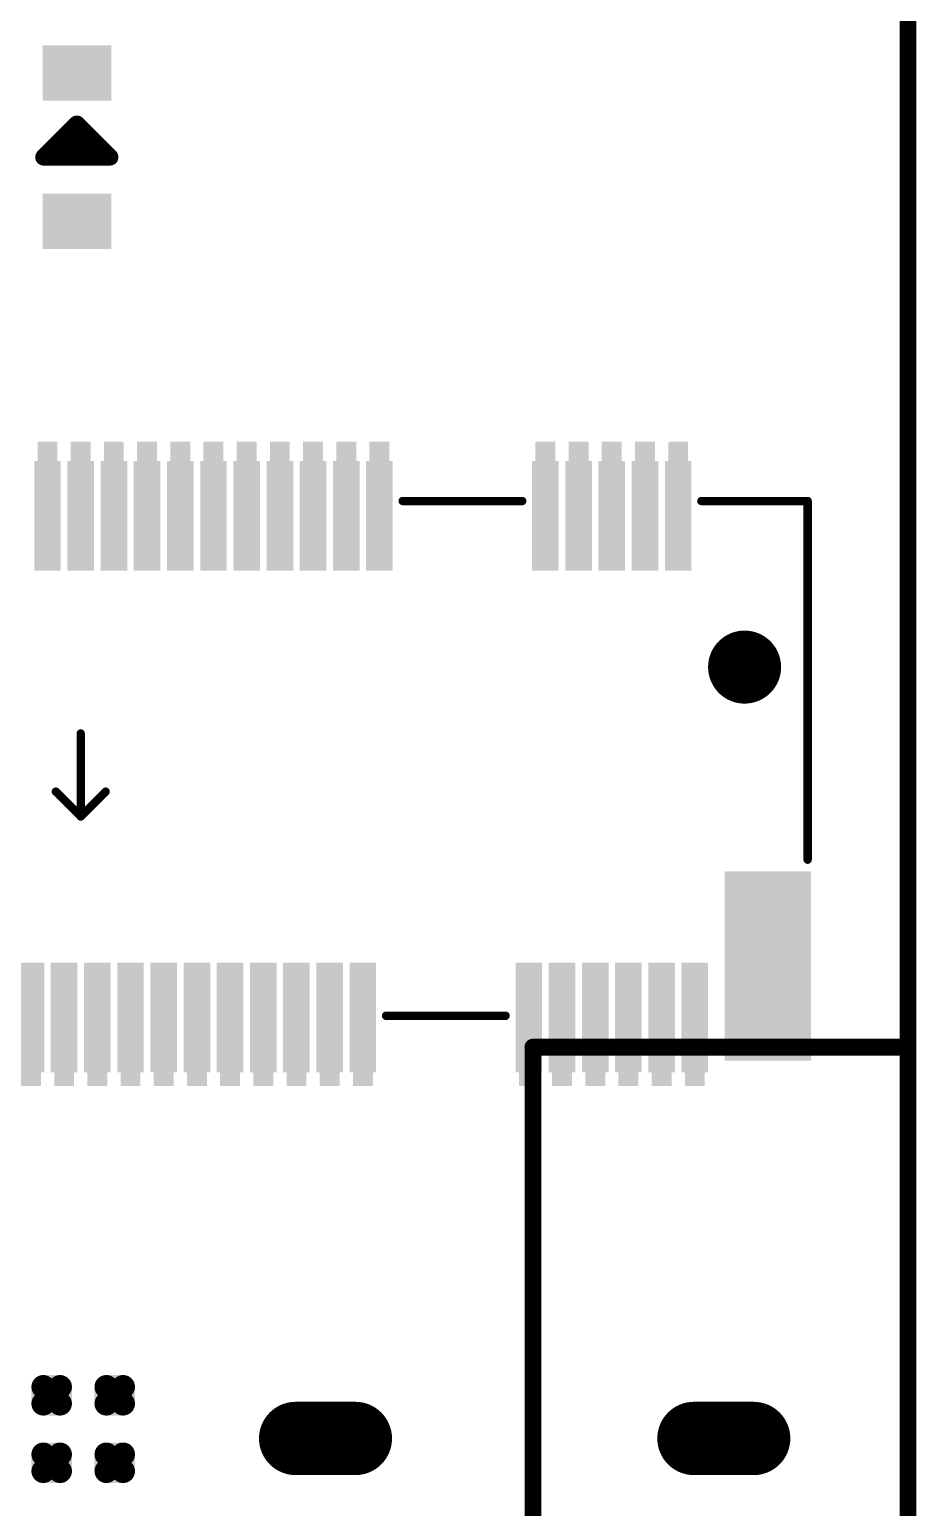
# Model space of a CAD drawing. Header units: millimetres. Extents: x 154 to 268, y 72 to 174.
# Drawn here: x 239.31 to 252.67, y 100.42 to 122.67 of the extents above; entities that cross this region are included whole.
import ezdxf

# ---------------------------------------------------------------- set-up
doc = ezdxf.new("R2010")
doc.units = ezdxf.units.MM
for name, color, linetype in [('Mechanical9', 56, 'Continuous'), ('PadHoleLayer', 156, 'Continuous'), ('TopOverlay', 52, 'Continuous'), ('TopPaste', 8, 'Continuous'), ('TopSolder', 216, 'Continuous')]:
    doc.layers.add(name, color=color, linetype=linetype)

msp = doc.modelspace()

# ---------------------------------------------------------------- linework, layer by layer
at = {"layer": 'Mechanical9', "const_width": 0.254}
msp.add_lwpolyline([(252.544, 81.453), (252.544, 164.453)], dxfattribs=at)
at = {"layer": 'PadHoleLayer'}
for points, const_width in [([(249.807, 113.075, 1), (250.357, 113.075, 1)], 0.55), ([(244.144, 101.236), (243.394, 101.236, -1), (243.394, 101.686), (244.144, 101.686, -1)], 0.15), ([(250.144, 101.236), (249.394, 101.236, -1), (249.394, 101.686), (250.144, 101.686, -1)], 0.15)]:
    msp.add_lwpolyline(points, format="xyb", close=True, dxfattribs=dict(at, const_width=const_width))
at = {"layer": 'TopOverlay'}
for points, const_width in [([(239.524, 120.753), (240.024, 121.253)], 0.254), ([(240.024, 121.253), (240.524, 120.753)], 0.254), ([(239.824, 120.853), (239.924, 120.953)], 0.254), ([(239.924, 120.953), (240.324, 120.953)], 0.254), ([(240.324, 120.953), (240.524, 120.753)], 0.254), ([(239.524, 120.753), (240.524, 120.753)], 0.254), ([(244.932, 115.575), (246.732, 115.575)], 0.127), ([(249.432, 115.575), (251.032, 115.575)], 0.127), ([(251.032, 115.575), (251.032, 110.175)], 0.127), ([(240.082, 112.075), (240.082, 110.825)], 0.125), ([(239.707, 111.2), (240.082, 110.825)], 0.125), ([(240.082, 110.825), (240.457, 111.2)], 0.125), ([(244.682, 107.825), (246.482, 107.825)], 0.127), ([(246.894, 107.353), (252.444, 107.353)], 0.254), ([(246.894, 98.003), (246.894, 107.353)], 0.254)]:
    msp.add_lwpolyline(points, dxfattribs=dict(at, const_width=const_width))
for points, const_width in [([(239.96, 121.253, 1), (240.087, 121.253, 1)], 0.127), ([(239.96, 121.253, 1), (240.087, 121.253, 1)], 0.127), ([(239.86, 120.953, 1), (239.987, 120.953, 1)], 0.127), ([(239.86, 120.953, 1), (239.987, 120.953, 1)], 0.127), ([(240.26, 120.953, 1), (240.387, 120.953, 1)], 0.127), ([(240.26, 120.953, 1), (240.387, 120.953, 1)], 0.127), ([(239.46, 120.753, 1), (239.587, 120.753, 1)], 0.127), ([(239.46, 120.753, 1), (239.587, 120.753, 1)], 0.127), ([(239.76, 120.853, 1), (239.887, 120.853, 1)], 0.127), ([(240.46, 120.753, 1), (240.587, 120.753, 1)], 0.127), ([(240.46, 120.753, 1), (240.587, 120.753, 1)], 0.127), ([(240.46, 120.753, 1), (240.587, 120.753, 1)], 0.127), ([(244.9, 115.575, 1), (244.963, 115.575, 1)], 0.0635), ([(246.7, 115.575, 1), (246.763, 115.575, 1)], 0.0635), ([(249.4, 115.575, 1), (249.463, 115.575, 1)], 0.0635), ([(251, 115.575, 1), (251.063, 115.575, 1)], 0.0635), ([(251, 115.575, 1), (251.063, 115.575, 1)], 0.0635), ([(240.05, 112.075, 1), (240.113, 112.075, 1)], 0.0627), ([(239.675, 111.2, 1), (239.738, 111.2, 1)], 0.0627), ([(240.425, 111.2, 1), (240.488, 111.2, 1)], 0.0627), ([(240.05, 110.825, 1), (240.113, 110.825, 1)], 0.0627), ([(240.05, 110.825, 1), (240.113, 110.825, 1)], 0.0627), ([(240.05, 110.825, 1), (240.113, 110.825, 1)], 0.0627), ([(251, 110.175, 1), (251.063, 110.175, 1)], 0.0635), ([(244.65, 107.825, 1), (244.713, 107.825, 1)], 0.0635), ([(246.45, 107.825, 1), (246.513, 107.825, 1)], 0.0635), ([(246.83, 107.353, 1), (246.957, 107.353, 1)], 0.127), ([(246.83, 107.353, 1), (246.957, 107.353, 1)], 0.127), ([(252.38, 107.353, 1), (252.507, 107.353, 1)], 0.127)]:
    msp.add_lwpolyline(points, format="xyb", close=True, dxfattribs=dict(at, const_width=const_width))
at = {"layer": 'TopPaste', "const_width": 0.127}
for points in [[(239.453, 102.238, 1), (239.58, 102.238, 1)], [(239.707, 102.238, 1), (239.834, 102.238, 1)], [(240.403, 102.238, 1), (240.53, 102.238, 1)], [(240.657, 102.238, 1), (240.784, 102.238, 1)], [(239.453, 101.984, 1), (239.58, 101.984, 1)], [(239.707, 101.984, 1), (239.834, 101.984, 1)], [(240.403, 101.984, 1), (240.53, 101.984, 1)], [(240.657, 101.984, 1), (240.784, 101.984, 1)], [(239.453, 101.222, 1), (239.58, 101.222, 1)], [(239.707, 101.222, 1), (239.834, 101.222, 1)], [(240.403, 101.222, 1), (240.53, 101.222, 1)], [(240.657, 101.222, 1), (240.784, 101.222, 1)], [(239.453, 100.968, 1), (239.58, 100.968, 1)], [(239.707, 100.968, 1), (239.834, 100.968, 1)], [(240.403, 100.968, 1), (240.53, 100.968, 1)], [(240.657, 100.968, 1), (240.784, 100.968, 1)]]:
    msp.add_lwpolyline(points, format="xyb", close=True, dxfattribs=at)
at = {"layer": 'TopPaste'}
for points in [[(240.439, 121.703), (240.439, 122.333), (239.609, 121.703), (239.609, 122.333)], [(240.439, 119.473), (240.439, 120.103), (239.609, 119.473), (239.609, 120.103)], [(239.731, 116.471), (239.431, 116.471), (239.731, 115.871), (239.431, 115.871)], [(240.231, 116.471), (239.931, 116.471), (240.231, 115.871), (239.931, 115.871)], [(240.731, 116.471), (240.431, 116.471), (240.731, 115.871), (240.431, 115.871)], [(241.231, 116.471), (240.931, 116.471), (241.231, 115.871), (240.931, 115.871)], [(241.731, 116.471), (241.431, 116.471), (241.731, 115.871), (241.431, 115.871)], [(242.231, 116.471), (241.931, 116.471), (242.231, 115.871), (241.931, 115.871)], [(242.731, 116.471), (242.431, 116.471), (242.731, 115.871), (242.431, 115.871)], [(243.231, 116.471), (242.931, 116.471), (243.231, 115.871), (242.931, 115.871)], [(243.731, 116.471), (243.431, 116.471), (243.731, 115.871), (243.431, 115.871)], [(244.231, 116.471), (243.931, 116.471), (244.231, 115.871), (243.931, 115.871)], [(244.731, 116.471), (244.431, 116.471), (244.731, 115.871), (244.431, 115.871)], [(247.231, 116.471), (246.931, 116.471), (247.231, 115.871), (246.931, 115.871)], [(247.731, 116.471), (247.431, 116.471), (247.731, 115.871), (247.431, 115.871)], [(248.231, 116.471), (247.931, 116.471), (248.231, 115.871), (247.931, 115.871)], [(248.731, 116.471), (248.431, 116.471), (248.731, 115.871), (248.431, 115.871)], [(249.231, 116.471), (248.931, 116.471), (249.231, 115.871), (248.931, 115.871)], [(239.732, 114.575), (239.732, 116.125), (239.432, 114.575), (239.432, 116.125)], [(240.232, 114.575), (240.232, 116.125), (239.932, 114.575), (239.932, 116.125)], [(240.732, 114.575), (240.732, 116.125), (240.432, 114.575), (240.432, 116.125)], [(241.232, 114.575), (241.232, 116.125), (240.932, 114.575), (240.932, 116.125)], [(241.732, 114.575), (241.732, 116.125), (241.432, 114.575), (241.432, 116.125)], [(242.232, 114.575), (242.232, 116.125), (241.932, 114.575), (241.932, 116.125)], [(242.732, 114.575), (242.732, 116.125), (242.432, 114.575), (242.432, 116.125)], [(243.232, 114.575), (243.232, 116.125), (242.932, 114.575), (242.932, 116.125)], [(243.732, 114.575), (243.732, 116.125), (243.432, 114.575), (243.432, 116.125)], [(244.232, 114.575), (244.232, 116.125), (243.932, 114.575), (243.932, 116.125)], [(244.732, 114.575), (244.732, 116.125), (244.432, 114.575), (244.432, 116.125)], [(247.232, 114.575), (247.232, 116.125), (246.932, 114.575), (246.932, 116.125)], [(247.732, 114.575), (247.732, 116.125), (247.432, 114.575), (247.432, 116.125)], [(248.232, 114.575), (248.232, 116.125), (247.932, 114.575), (247.932, 116.125)], [(248.732, 114.575), (248.732, 116.125), (248.432, 114.575), (248.432, 116.125)], [(249.232, 114.575), (249.232, 116.125), (248.932, 114.575), (248.932, 116.125)], [(251.032, 107.2), (251.032, 109.95), (249.832, 107.2), (249.832, 109.95)], [(239.482, 107.025), (239.482, 108.575), (239.182, 107.025), (239.182, 108.575)], [(239.982, 107.025), (239.982, 108.575), (239.682, 107.025), (239.682, 108.575)], [(240.482, 107.025), (240.482, 108.575), (240.182, 107.025), (240.182, 108.575)], [(240.982, 107.025), (240.982, 108.575), (240.682, 107.025), (240.682, 108.575)], [(241.482, 107.025), (241.482, 108.575), (241.182, 107.025), (241.182, 108.575)], [(241.982, 107.025), (241.982, 108.575), (241.682, 107.025), (241.682, 108.575)], [(242.482, 107.025), (242.482, 108.575), (242.182, 107.025), (242.182, 108.575)], [(242.982, 107.025), (242.982, 108.575), (242.682, 107.025), (242.682, 108.575)], [(243.482, 107.025), (243.482, 108.575), (243.182, 107.025), (243.182, 108.575)], [(243.982, 107.025), (243.982, 108.575), (243.682, 107.025), (243.682, 108.575)], [(244.482, 107.025), (244.482, 108.575), (244.182, 107.025), (244.182, 108.575)], [(246.982, 107.025), (246.982, 108.575), (246.682, 107.025), (246.682, 108.575)], [(247.482, 107.025), (247.482, 108.575), (247.182, 107.025), (247.182, 108.575)], [(247.982, 107.025), (247.982, 108.575), (247.682, 107.025), (247.682, 108.575)], [(248.482, 107.025), (248.482, 108.575), (248.182, 107.025), (248.182, 108.575)], [(248.982, 107.025), (248.982, 108.575), (248.682, 107.025), (248.682, 108.575)], [(249.482, 107.025), (249.482, 108.575), (249.182, 107.025), (249.182, 108.575)], [(239.182, 106.77), (239.482, 106.77), (239.182, 107.37), (239.482, 107.37)], [(239.682, 106.77), (239.982, 106.77), (239.682, 107.37), (239.982, 107.37)], [(240.182, 106.77), (240.482, 106.77), (240.182, 107.37), (240.482, 107.37)], [(240.682, 106.77), (240.982, 106.77), (240.682, 107.37), (240.982, 107.37)], [(241.182, 106.77), (241.482, 106.77), (241.182, 107.37), (241.482, 107.37)], [(241.682, 106.77), (241.982, 106.77), (241.682, 107.37), (241.982, 107.37)], [(242.182, 106.77), (242.482, 106.77), (242.182, 107.37), (242.482, 107.37)], [(242.682, 106.77), (242.982, 106.77), (242.682, 107.37), (242.982, 107.37)], [(243.182, 106.77), (243.482, 106.77), (243.182, 107.37), (243.482, 107.37)], [(243.682, 106.77), (243.982, 106.77), (243.682, 107.37), (243.982, 107.37)], [(244.182, 106.77), (244.482, 106.77), (244.182, 107.37), (244.482, 107.37)], [(246.682, 106.77), (246.982, 106.77), (246.682, 107.37), (246.982, 107.37)], [(247.182, 106.77), (247.482, 106.77), (247.182, 107.37), (247.482, 107.37)], [(247.682, 106.77), (247.982, 106.77), (247.682, 107.37), (247.982, 107.37)], [(248.182, 106.77), (248.482, 106.77), (248.182, 107.37), (248.482, 107.37)], [(248.682, 106.77), (248.982, 106.77), (248.682, 107.37), (248.982, 107.37)], [(249.182, 106.77), (249.482, 106.77), (249.182, 107.37), (249.482, 107.37)], [(239.771, 101.857), (239.771, 102.365), (239.517, 101.857), (239.517, 102.365)], [(240.721, 101.857), (240.721, 102.365), (240.467, 101.857), (240.467, 102.365)], [(239.898, 101.984), (239.898, 102.238), (239.39, 101.984), (239.39, 102.238)], [(240.848, 101.984), (240.848, 102.238), (240.34, 101.984), (240.34, 102.238)], [(239.771, 100.841), (239.771, 101.349), (239.517, 100.841), (239.517, 101.349)], [(240.721, 100.841), (240.721, 101.349), (240.467, 100.841), (240.467, 101.349)], [(239.898, 100.968), (239.898, 101.222), (239.39, 100.968), (239.39, 101.222)], [(240.848, 100.968), (240.848, 101.222), (240.34, 100.968), (240.34, 101.222)]]:
    msp.add_solid(points, dxfattribs=at)
at = {"layer": 'TopSolder'}
for points, const_width in [([(250.056, 113.075, 1), (250.107, 113.075, 1)], 0.0508), ([(239.428, 102.238, 1), (239.606, 102.238, 1)], 0.178), ([(239.682, 102.238, 1), (239.86, 102.238, 1)], 0.178), ([(240.378, 102.238, 1), (240.556, 102.238, 1)], 0.178), ([(240.632, 102.238, 1), (240.81, 102.238, 1)], 0.178), ([(239.428, 101.984, 1), (239.606, 101.984, 1)], 0.178), ([(239.682, 101.984, 1), (239.86, 101.984, 1)], 0.178), ([(240.378, 101.984, 1), (240.556, 101.984, 1)], 0.178), ([(240.632, 101.984, 1), (240.81, 101.984, 1)], 0.178), ([(243.043, 101.461, 1), (243.595, 101.461, 1)], 0.552), ([(243.943, 101.461, 1), (244.495, 101.461, 1)], 0.552), ([(249.043, 101.461, 1), (249.595, 101.461, 1)], 0.552), ([(249.943, 101.461, 1), (250.495, 101.461, 1)], 0.552), ([(239.428, 101.222, 1), (239.606, 101.222, 1)], 0.178), ([(239.682, 101.222, 1), (239.86, 101.222, 1)], 0.178), ([(240.378, 101.222, 1), (240.556, 101.222, 1)], 0.178), ([(240.632, 101.222, 1), (240.81, 101.222, 1)], 0.178), ([(239.428, 100.968, 1), (239.606, 100.968, 1)], 0.178), ([(239.682, 100.968, 1), (239.86, 100.968, 1)], 0.178), ([(240.378, 100.968, 1), (240.556, 100.968, 1)], 0.178), ([(240.632, 100.968, 1), (240.81, 100.968, 1)], 0.178)]:
    msp.add_lwpolyline(points, format="xyb", close=True, dxfattribs=dict(at, const_width=const_width))
at = {"layer": 'TopSolder', "const_width": 1.103}
for points in [[(243.319, 101.461), (244.219, 101.461)], [(249.319, 101.461), (250.219, 101.461)]]:
    msp.add_lwpolyline(points, dxfattribs=at)
at = {"layer": 'TopSolder'}
for points in [[(240.541, 121.601), (240.541, 122.435), (239.507, 121.601), (239.507, 122.435)], [(240.541, 119.371), (240.541, 120.205), (239.507, 119.371), (239.507, 120.205)], [(239.782, 114.525), (239.782, 116.176), (239.381, 114.525), (239.381, 116.176)], [(240.282, 114.525), (240.282, 116.176), (239.881, 114.525), (239.881, 116.176)], [(240.782, 114.525), (240.782, 116.176), (240.381, 114.525), (240.381, 116.176)], [(241.282, 114.525), (241.282, 116.176), (240.881, 114.525), (240.881, 116.176)], [(241.782, 114.525), (241.782, 116.176), (241.381, 114.525), (241.381, 116.176)], [(242.282, 114.525), (242.282, 116.176), (241.881, 114.525), (241.881, 116.176)], [(242.782, 114.525), (242.782, 116.176), (242.381, 114.525), (242.381, 116.176)], [(243.282, 114.525), (243.282, 116.176), (242.881, 114.525), (242.881, 116.176)], [(243.782, 114.525), (243.782, 116.176), (243.381, 114.525), (243.381, 116.176)], [(244.282, 114.525), (244.282, 116.176), (243.881, 114.525), (243.881, 116.176)], [(244.782, 114.525), (244.782, 116.176), (244.381, 114.525), (244.381, 116.176)], [(247.282, 114.525), (247.282, 116.176), (246.881, 114.525), (246.881, 116.176)], [(247.782, 114.525), (247.782, 116.176), (247.381, 114.525), (247.381, 116.176)], [(248.282, 114.525), (248.282, 116.176), (247.881, 114.525), (247.881, 116.176)], [(248.782, 114.525), (248.782, 116.176), (248.381, 114.525), (248.381, 116.176)], [(249.282, 114.525), (249.282, 116.176), (248.881, 114.525), (248.881, 116.176)], [(251.082, 107.15), (251.082, 110.001), (249.781, 107.15), (249.781, 110.001)], [(239.532, 106.975), (239.532, 108.626), (239.131, 106.975), (239.131, 108.626)], [(240.032, 106.975), (240.032, 108.626), (239.631, 106.975), (239.631, 108.626)], [(240.532, 106.975), (240.532, 108.626), (240.131, 106.975), (240.131, 108.626)], [(241.032, 106.975), (241.032, 108.626), (240.631, 106.975), (240.631, 108.626)], [(241.532, 106.975), (241.532, 108.626), (241.131, 106.975), (241.131, 108.626)], [(242.032, 106.975), (242.032, 108.626), (241.631, 106.975), (241.631, 108.626)], [(242.532, 106.975), (242.532, 108.626), (242.131, 106.975), (242.131, 108.626)], [(243.032, 106.975), (243.032, 108.626), (242.631, 106.975), (242.631, 108.626)], [(243.532, 106.975), (243.532, 108.626), (243.131, 106.975), (243.131, 108.626)], [(244.032, 106.975), (244.032, 108.626), (243.631, 106.975), (243.631, 108.626)], [(244.532, 106.975), (244.532, 108.626), (244.131, 106.975), (244.131, 108.626)], [(247.032, 106.975), (247.032, 108.626), (246.631, 106.975), (246.631, 108.626)], [(247.532, 106.975), (247.532, 108.626), (247.131, 106.975), (247.131, 108.626)], [(248.032, 106.975), (248.032, 108.626), (247.631, 106.975), (247.631, 108.626)], [(248.532, 106.975), (248.532, 108.626), (248.131, 106.975), (248.131, 108.626)], [(249.032, 106.975), (249.032, 108.626), (248.631, 106.975), (248.631, 108.626)], [(249.532, 106.975), (249.532, 108.626), (249.131, 106.975), (249.131, 108.626)], [(239.771, 101.806), (239.771, 102.416), (239.517, 101.806), (239.517, 102.416)], [(240.721, 101.806), (240.721, 102.416), (240.467, 101.806), (240.467, 102.416)], [(239.949, 101.984), (239.949, 102.238), (239.339, 101.984), (239.339, 102.238)], [(240.899, 101.984), (240.899, 102.238), (240.289, 101.984), (240.289, 102.238)], [(239.771, 100.79), (239.771, 101.4), (239.517, 100.79), (239.517, 101.4)], [(240.721, 100.79), (240.721, 101.4), (240.467, 100.79), (240.467, 101.4)], [(239.949, 100.968), (239.949, 101.222), (239.339, 100.968), (239.339, 101.222)], [(240.899, 100.968), (240.899, 101.222), (240.289, 100.968), (240.289, 101.222)]]:
    msp.add_solid(points, dxfattribs=at)

doc.saveas('drawing.dxf')
